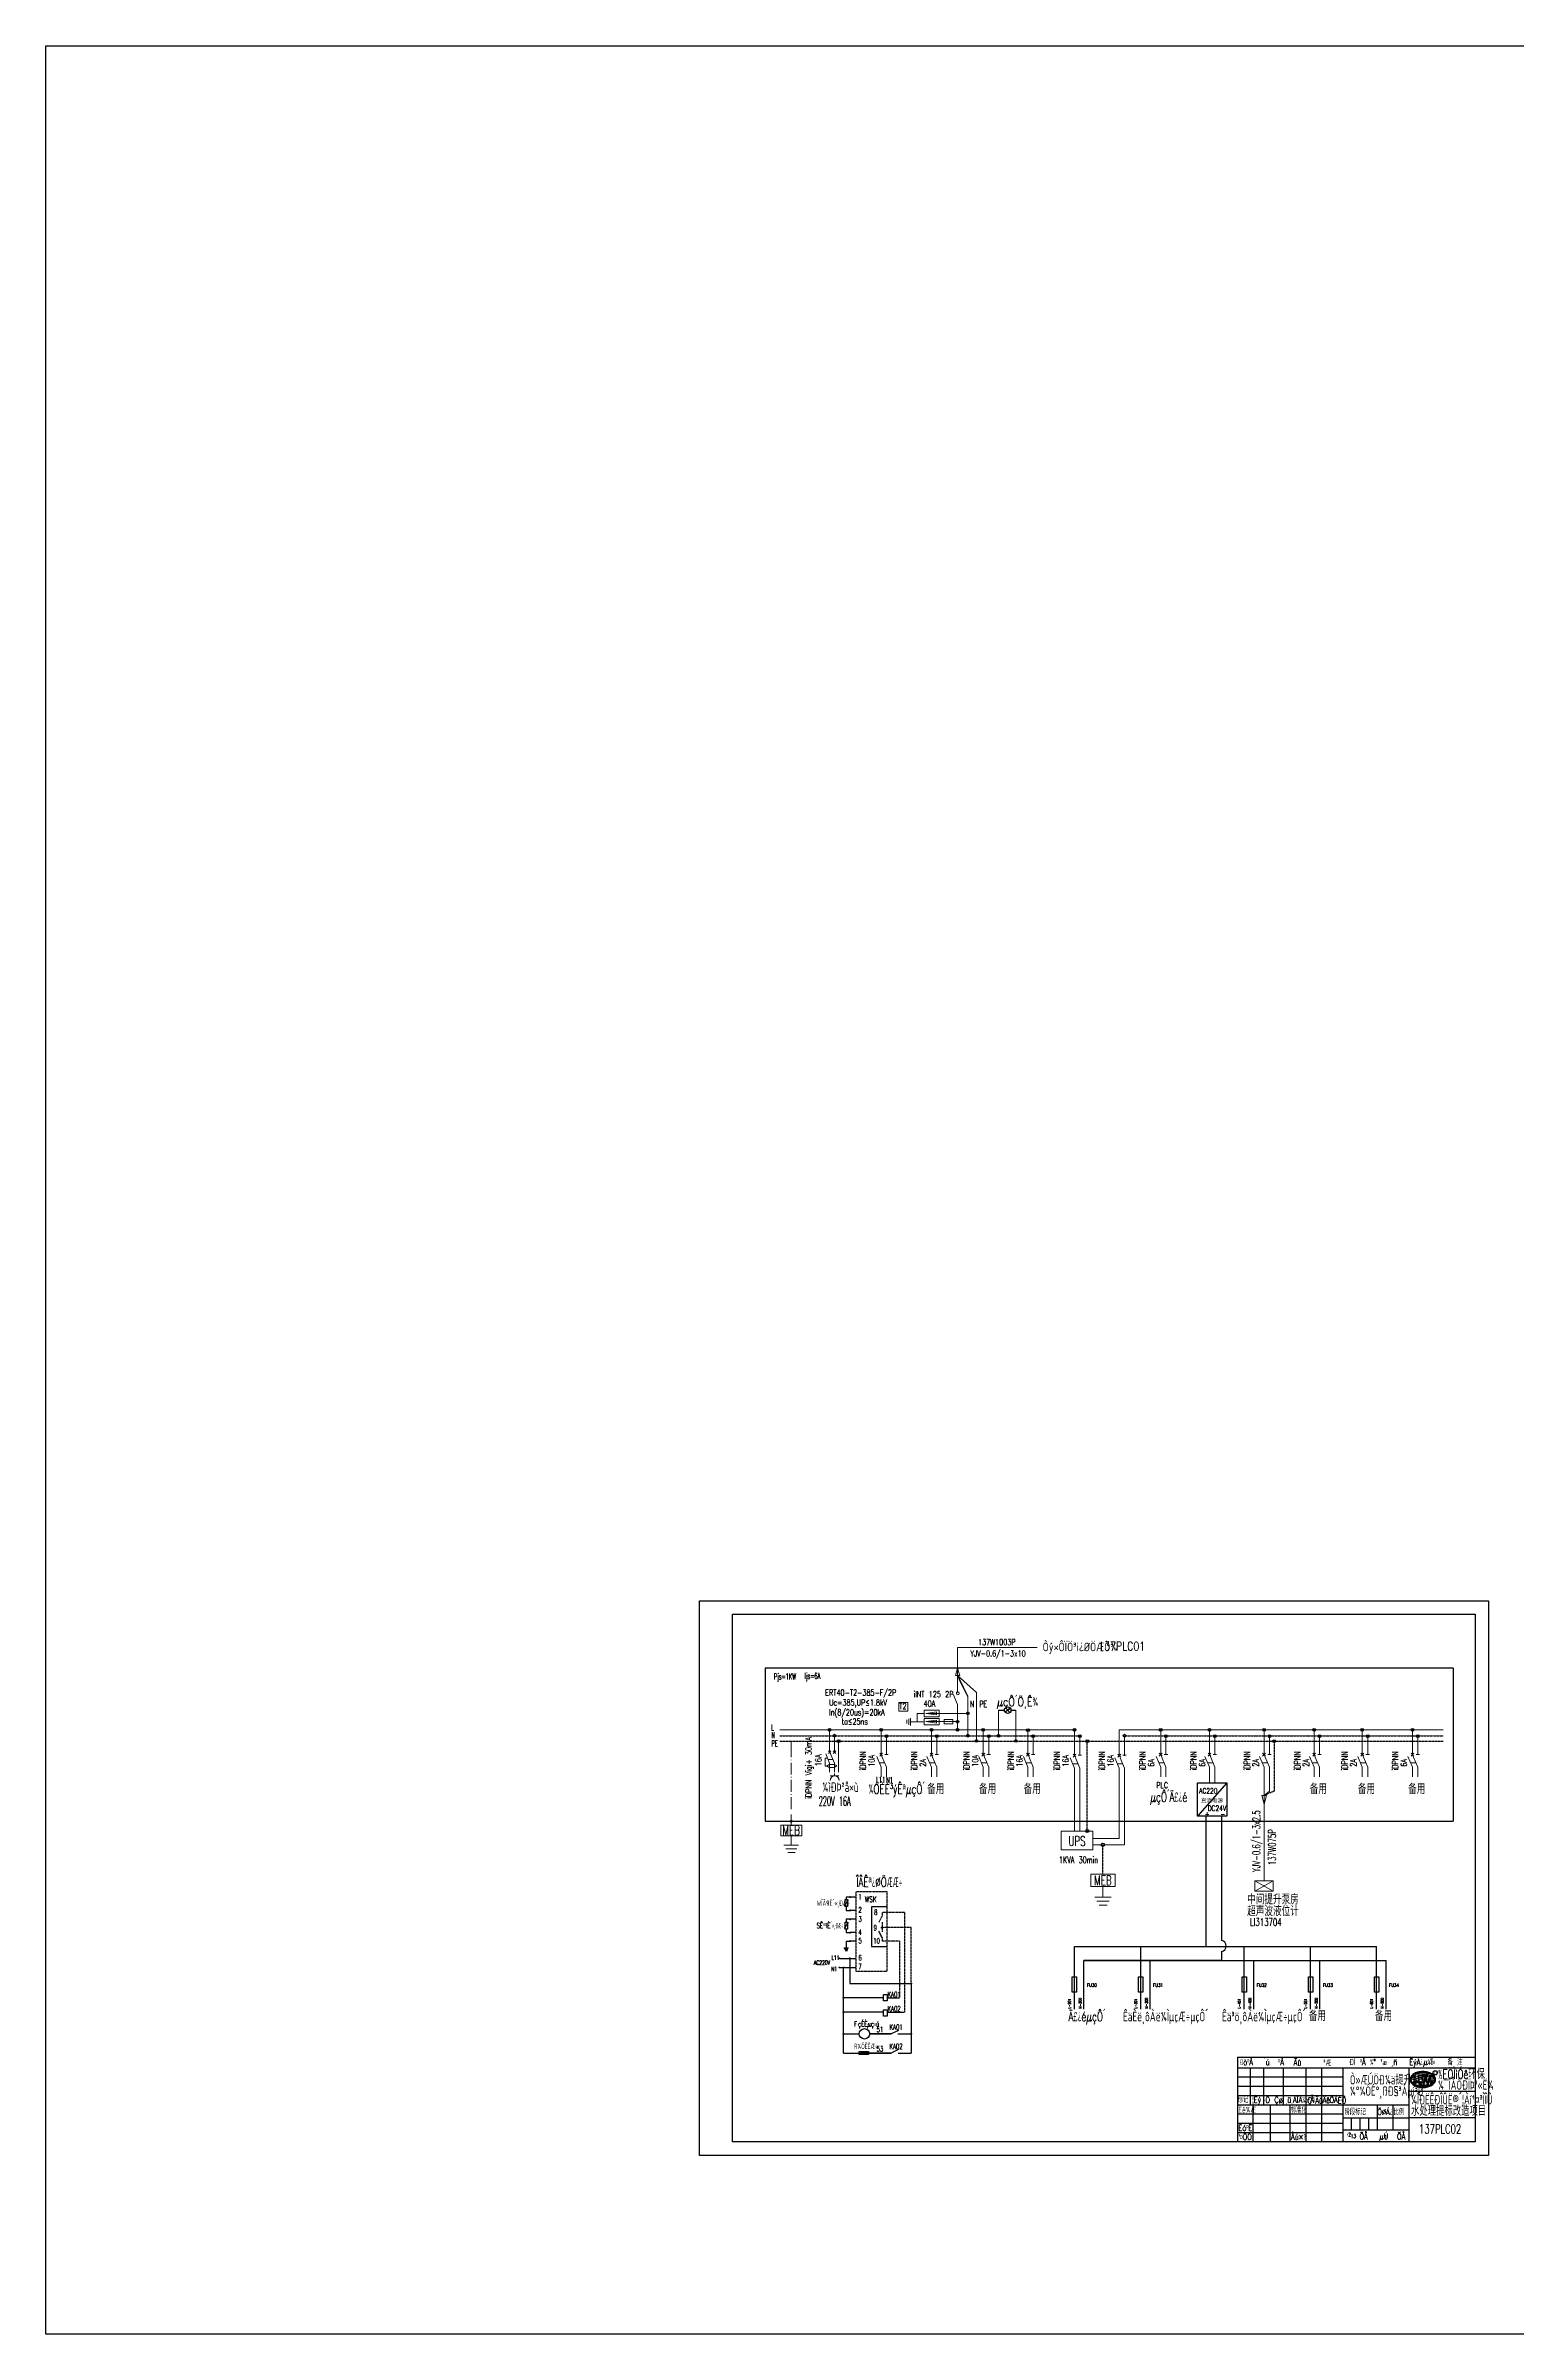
# Model space of a CAD drawing. Header units: millimetres. Extents: x 201 to 11482, y -7821 to 251.
# Drawn here: x 741 to 1854, y -5888 to -4154 of the extents above; entities that cross this region are included whole.
import ezdxf
from ezdxf.enums import TextEntityAlignment as Align

# ---------------------------------------------------------------- set-up
doc = ezdxf.new("R2010")
doc.units = ezdxf.units.MM
for name, pattern in [('ACAD_ISO02W100', [15, 12, -3]), ('CENTER', [2, 1.25, -0.25, 0.25, -0.25]), ('CENTER2', [1.125, 0.75, -0.125, 0.125, -0.125])]:
    doc.linetypes.add(name, pattern=pattern)
for name, color, linetype in [('4', 4, 'Continuous'), ('LINE_SECTION', 3, 'CENTER'), ('LINE_THIN', 2, 'Continuous'), ('LINEHIDE', 1, 'ACAD_ISO02W100'), ('PART', 7, 'Continuous'), ('TEXT', 6, 'Continuous')]:
    doc.layers.add(name, color=color, linetype=linetype)
doc.layers.add('SECTION', color=3, linetype='CENTER2', lineweight=9)
doc.styles.add('FS', font='romans.shx', dxfattribs={"width": 0.67, "height": 4.5, "bigfont": 'xc02.shx'})
doc.styles.add('HZ', font='txt', dxfattribs={"width": 0.67, "bigfont": 'hztxt'})
doc.styles.add('HZTXT', font='tssdeng.shx', dxfattribs={"width": 0.8, "bigfont": 'hztxt.shx'})
doc.styles.add('Z1', font='romans.shx', dxfattribs={"width": 0.75, "height": 2, "bigfont": 'fhztxt.shx'})
doc.styles.add('¡À¨º¡Á¼¡ÁÖ', font='romand.shx', dxfattribs={"width": 0.75, "bigfont": 'hztxt.shx'})

msp = doc.modelspace()

# ---------------------------------------------------------------- hatches: boundary and pattern name
h = msp.add_hatch(color=0)
h.dxf.hatch_style = 2
h.paths.add_polyline_path([(1304.846, -5499.493), (1306.217, -5499.493), (1305.874, -5499.836)])
h = msp.add_hatch(color=0)
h.dxf.hatch_style = 2
h.paths.add_polyline_path([(1305.532, -5498.464), (1305.074, -5498.579), (1305.874, -5498.579)])

# ---------------------------------------------------------------- linework, layer by layer
for p, q in [((1261.145, -5741.939), (1261.145, -5342.395)), ((1261.145, -5342.395), (1823.249, -5342.395)), ((1823.249, -5342.395), (1823.249, -5741.939)), ((1462.537, -5415.031), (1466.888, -5415.031)), ((1471.387, -5413.533), (1467.434, -5416.59)), ((1467.634, -5413.25), (1471.117, -5416.834)), ((1469.387, -5415.031), (1467.642, -5413.243)), ((1469.387, -5415.031), (1471.37, -5413.51)), ((1471.886, -5415.031), (1475.543, -5415.031)), ((1635.2, -5470.033), (1613.2, -5495.359)), ((1619.422, -5495.359), (1619.422, -5594.077)), ((1631.243, -5495.359), (1631.243, -5589.471)), ((1519.97, -5594.077), (1748.692, -5594.077)), ((1519.97, -5621.751), (1519.97, -5594.077)), ((1570.1, -5621.751), (1570.1, -5594.077)), ((1631.243, -5597.998), (1631.243, -5604.821)), ((1648.541, -5621.751), (1648.541, -5594.077)), ((1698.67, -5621.751), (1698.67, -5594.077)), ((1748.692, -5621.751), (1748.692, -5594.077)), ((1631.243, -5604.821), (1527.116, -5604.821)), ((1527.116, -5604.821), (1755.837, -5604.821)), ((1527.116, -5621.74), (1527.116, -5604.821)), ((1577.245, -5621.74), (1577.245, -5604.821)), ((1655.686, -5621.74), (1655.686, -5604.821)), ((1705.816, -5621.74), (1705.816, -5604.821)), ((1755.837, -5621.74), (1755.837, -5604.821)), ((1519.97, -5641.638), (1519.97, -5621.751)), ((1527.116, -5641.638), (1527.116, -5621.74)), ((1570.1, -5641.638), (1570.1, -5621.751)), ((1577.245, -5641.638), (1577.245, -5621.74)), ((1648.541, -5641.638), (1648.541, -5621.751)), ((1655.686, -5641.638), (1655.686, -5621.74)), ((1698.67, -5641.638), (1698.67, -5621.751)), ((1705.816, -5641.638), (1705.816, -5621.74)), ((1748.692, -5641.638), (1748.692, -5621.751)), ((1755.837, -5641.638), (1755.837, -5621.74)), ((1773.249, -5741.939), (1773.249, -5685.939)), ((1774.677, -5694.282), (1778.231, -5694.282)), ((1775.173, -5693.078), (1778.231, -5693.078)), ((1775.72, -5697.401), (1778.366, -5697.401)), ((1776.202, -5691.875), (1778.231, -5691.875)), ((1776.325, -5698.002), (1777.69, -5698.002)), ((1776.855, -5696.349), (1781.472, -5696.349)), ((1777.422, -5695.747), (1780.849, -5695.747)), ((1778.004, -5690.672), (1789.287, -5690.672)), ((1778.231, -5693.078), (1778.231, -5691.875)), ((1778.232, -5699.205), (1789.059, -5699.205)), ((1778.947, -5699.506), (1788.345, -5699.506)), ((1779.938, -5697.401), (1783.044, -5697.401)), ((1780.036, -5693.078), (1780.036, -5691.875)), ((1780.036, -5691.875), (1786.834, -5691.875)), ((1780.036, -5693.078), (1783.044, -5693.078)), ((1780.036, -5694.282), (1783.044, -5694.282)), ((1780.06, -5694.593), (1780.036, -5694.282)), ((1780.658, -5698.002), (1783.044, -5698.002)), ((1780.949, -5700.048), (1786.342, -5700.048)), ((1781.751, -5698.493), (1783.044, -5698.493)), ((1782.317, -5696.688), (1783.044, -5696.688)), ((1783.044, -5694.282), (1783.044, -5693.078)), ((1783.044, -5697.401), (1783.044, -5696.688)), ((1783.044, -5698.493), (1783.044, -5698.002)), ((1783.646, -5695.747), (1783.646, -5692.477)), ((1783.646, -5692.477), (1786.834, -5692.477)), ((1783.646, -5695.747), (1785.029, -5695.747)), ((1783.646, -5696.349), (1785.029, -5696.349)), ((1783.646, -5697.401), (1783.646, -5696.349)), ((1783.646, -5697.401), (1785.029, -5697.401)), ((1783.646, -5698.493), (1783.646, -5698.002)), ((1783.646, -5698.002), (1785.029, -5698.002)), ((1783.646, -5698.493), (1785.029, -5698.493)), ((1785.029, -5695.747), (1785.029, -5693.68)), ((1785.029, -5693.68), (1786.834, -5693.68)), ((1785.029, -5697.401), (1785.029, -5696.349)), ((1785.029, -5698.493), (1785.029, -5698.002)), ((1786.834, -5692.477), (1786.834, -5691.875)), ((1786.834, -5695.747), (1786.834, -5693.68)), ((1786.834, -5695.747), (1788.218, -5695.747)), ((1786.834, -5696.349), (1788.218, -5696.349)), ((1786.834, -5697.401), (1786.834, -5696.349)), ((1786.834, -5697.401), (1788.218, -5697.401)), ((1786.834, -5698.493), (1786.834, -5698.002)), ((1786.834, -5698.002), (1788.218, -5698.002)), ((1786.834, -5698.493), (1788.218, -5698.493)), ((1788.218, -5692.477), (1788.218, -5691.875)), ((1788.218, -5691.875), (1791.09, -5691.875)), ((1788.218, -5692.477), (1791.407, -5692.477)), ((1788.218, -5693.68), (1790.023, -5693.68)), ((1788.218, -5695.747), (1788.218, -5693.68)), ((1788.218, -5697.401), (1788.218, -5696.349)), ((1788.218, -5698.493), (1788.218, -5698.002)), ((1789.272, -5696.688), (1790.023, -5696.688)), ((1789.272, -5696.688), (1789.272, -5697.401)), ((1789.272, -5697.401), (1791.571, -5697.401)), ((1789.272, -5698.002), (1789.272, -5698.493)), ((1789.272, -5698.002), (1790.966, -5698.002)), ((1789.272, -5698.493), (1790.327, -5698.493)), ((1790.023, -5695.747), (1790.023, -5693.68)), ((1790.023, -5695.747), (1791.407, -5695.747)), ((1790.023, -5696.688), (1790.023, -5696.349)), ((1790.023, -5696.349), (1791.407, -5696.349)), ((1791.407, -5695.747), (1791.407, -5692.477)), ((1791.407, -5697.58), (1791.407, -5696.349)), ((1823.249, -5703.939), (1773.249, -5703.939)), ((1823.249, -5703.939), (1773.249, -5703.939)), ((1823.249, -5723.939), (1773.249, -5723.939)), ((1823.249, -5741.939), (1261.145, -5741.939)), ((1823.249, -5741.939), (1643.249, -5741.939))]:
    msp.add_line(p, q)
at = {"linetype": 'CENTER2'}
for p, q in [((1439.263, -5404.712), (1431.547, -5388.825)), ((1296.845, -5434.43), (1525.043, -5434.43)), ((1296.845, -5438.545), (1799.079, -5438.545)), ((1529.674, -5506.668), (1529.674, -5438.545)), ((1556.877, -5434.43), (1799.079, -5434.43)), ((1671.063, -5438.545), (1671.063, -5476.378)), ((1671.063, -5476.378), (1663.462, -5479.807)), ((1541.495, -5539.243), (1541.495, -5517.069)), ((1374.263, -5571.053), (1371.917, -5575.852)), ((1374.263, -5568.262), (1374.263, -5571.053)), ((1391.334, -5568.262), (1374.263, -5568.262)), ((1374.263, -5575.652), (1374.263, -5582.906)), ((1396.252, -5579.799), (1374.263, -5579.799)), ((1391.334, -5568.262), (1391.334, -5643.882)), ((1396.252, -5622.075), (1396.252, -5579.799)), ((1374.263, -5587.17), (1371.917, -5582.371)), ((1374.263, -5587.17), (1374.263, -5590.184)), ((1387.439, -5590.184), (1374.263, -5590.184)), ((1387.439, -5590.184), (1387.439, -5633.013)), ((1386.615, -5672.069), (1381.053, -5674.893))]:
    msp.add_line(p, q, dxfattribs=at)
at = {"color": 0}
for p, q in [((1643.249, -5677.939), (1823.249, -5677.939)), ((1643.249, -5685.939), (1823.249, -5685.939)), ((1643.249, -5713.939), (1773.249, -5713.939)), ((1723.249, -5723.939), (1773.249, -5723.939)), ((1723.249, -5732.939), (1773.249, -5732.939))]:
    msp.add_line(p, q, dxfattribs=at)
at = {"linetype": 'Continuous'}
msp.add_line((1823.249, -5703.939), (1773.249, -5703.939), dxfattribs=at)
for points in [[(741.178, -4154.422), (11482.36, -4154.422), (11482.36, -5887.788), (741.178, -5887.788)], [(1613.2, -5470.033), (1635.2, -5470.033), (1635.2, -5495.359), (1613.2, -5495.359)]]:
    msp.add_lwpolyline(points, close=True)
at = {"color": 0, "lineweight": 18}
for points in [[(1431.49, -5401.398), (1431.49, -5367.565), (1491.726, -5367.565)], [(1433.09, -5388.825), (1430.004, -5388.825), (1431.49, -5383.338), (1433.09, -5388.825)], [(1431.49, -5388.825), (1445.663, -5401.626), (1445.663, -5438.431)], [(1431.49, -5430.43), (1431.49, -5410.77), (1428.061, -5402.883)], [(1430.347, -5401.398), (1432.747, -5401.398)], [(1430.347, -5401.398), (1432.747, -5401.398)], [(1431.49, -5398.426), (1431.49, -5401.398)], [(1439.263, -5404.712), (1439.263, -5434.545)], [(1386.913, -5409.17), (1393.885, -5409.17), (1393.885, -5415.914), (1386.913, -5415.914), (1386.913, -5409.17)], [(1393.085, -5422.429), (1393.085, -5425.172)], [(1394.457, -5421.743), (1394.457, -5426.086)], [(1395.829, -5421.057), (1395.829, -5426.772)], [(1395.829, -5423.915), (1406.116, -5423.915)], [(1406.116, -5417.514), (1400.858, -5417.514), (1400.858, -5423.915)], [(1417.431, -5415.114), (1406.116, -5415.114), (1406.116, -5420.028), (1417.431, -5420.028), (1417.431, -5415.114)], [(1417.431, -5421.286), (1406.116, -5421.286), (1406.116, -5426.315), (1417.431, -5426.315), (1417.431, -5421.286)], [(1409.659, -5417.514), (1439.263, -5417.514)], [(1409.659, -5423.8), (1431.49, -5423.8)], [(1421.203, -5425.401), (1421.203, -5422.2), (1427.947, -5422.2), (1427.947, -5425.401)], [(1421.203, -5425.401), (1427.947, -5425.401)], [(1431.49, -5417.171), (1431.49, -5428.83)], [(1462.537, -5415.031), (1462.537, -5434.545)], [(1475.543, -5415.031), (1475.543, -5438.431)], [(1296.845, -5429.973), (1520.945, -5429.973)], [(1305.532, -5438.431), (1305.532, -5446.317), (1305.532, -5450.775)], [(1334.564, -5429.973), (1334.564, -5446.889)], [(1338.221, -5446.889), (1338.221, -5434.316)], [(1341.422, -5461.977), (1341.422, -5438.431)], [(1373.54, -5429.973), (1373.54, -5448.718)], [(1377.655, -5448.718), (1377.655, -5434.773)], [(1411.716, -5429.973), (1411.716, -5448.718)], [(1415.717, -5448.718), (1415.717, -5434.773)], [(1450.921, -5429.973), (1450.921, -5448.718)], [(1455.036, -5448.718), (1455.036, -5434.773)], [(1484.754, -5430.234), (1484.754, -5448.718)], [(1488.754, -5448.718), (1488.754, -5434.773)], [(1520.073, -5430.315), (1520.073, -5449.632)], [(1524.073, -5449.175), (1524.073, -5434.773)], [(1553.905, -5429.973), (1799.079, -5429.973)], [(1553.905, -5449.632), (1553.905, -5429.973)], [(1557.906, -5449.632), (1557.906, -5434.43)], [(1585.224, -5429.973), (1585.224, -5448.718)], [(1589.224, -5448.718), (1589.224, -5434.773)], [(1622.143, -5429.973), (1622.143, -5448.718)], [(1626.257, -5448.718), (1626.257, -5434.773)], [(1663.519, -5429.973), (1663.519, -5448.718)], [(1663.519, -5429.973), (1663.519, -5448.718)], [(1667.52, -5448.718), (1667.52, -5434.773)], [(1701.352, -5429.973), (1701.352, -5448.718)], [(1705.353, -5448.718), (1705.353, -5434.773)], [(1737.814, -5429.973), (1737.814, -5448.718)], [(1741.929, -5448.718), (1741.929, -5434.773)], [(1775.876, -5429.973), (1775.876, -5448.718)], [(1779.877, -5448.718), (1779.877, -5434.773)], [(1305.532, -5452.604), (1305.532, -5453.061)], [(1305.532, -5454.89), (1305.532, -5459.348), (1305.532, -5463.805)], [(1332.735, -5457.405), (1332.849, -5457.633), (1333.078, -5457.862), (1333.421, -5457.976), (1333.764, -5458.205), (1334.221, -5458.319), (1334.792, -5458.433), (1335.478, -5458.548), (1336.164, -5458.548), (1336.735, -5458.548), (1337.421, -5458.548), (1337.993, -5458.319), (1338.564, -5458.319), (1339.021, -5458.09), (1339.364, -5457.862), (1339.593, -5457.633), (1339.707, -5457.519), (1339.707, -5457.29), (1339.593, -5457.062), (1339.364, -5456.833), (1339.021, -5456.719), (1338.564, -5456.49), (1337.993, -5456.376), (1337.421, -5456.262), (1336.735, -5456.262), (1336.164, -5456.262), (1335.478, -5456.262), (1334.792, -5456.262), (1334.221, -5456.49), (1333.764, -5456.49), (1333.421, -5456.719), (1333.078, -5456.947), (1332.849, -5457.176), (1332.735, -5457.405), (1331.249, -5457.405), (1331.249, -5451.347), (1332.849, -5451.347)], [(1334.564, -5458.09), (1334.564, -5455.347), (1331.592, -5448.261)], [(1333.306, -5452.375), (1336.964, -5452.375)], [(1335.592, -5447.803), (1333.649, -5445.975)], [(1333.649, -5447.803), (1335.592, -5445.975)], [(1334.564, -5458.09), (1334.564, -5461.977)], [(1338.221, -5455.347), (1335.25, -5448.261)], [(1339.25, -5447.803), (1337.307, -5445.975)], [(1337.307, -5447.803), (1339.25, -5445.975)], [(1338.221, -5461.977), (1338.221, -5455.347)], [(1373.54, -5461.176), (1373.54, -5458.205), (1370.225, -5450.318)], [(1372.168, -5454.89), (1376.169, -5454.89)], [(1372.511, -5449.861), (1374.683, -5447.689)], [(1374.683, -5449.861), (1372.511, -5447.689)], [(1377.655, -5458.205), (1374.226, -5450.318)], [(1376.283, -5448.718), (1378.912, -5448.718)], [(1377.655, -5465.52), (1377.655, -5458.205)], [(1411.716, -5465.52), (1411.716, -5458.205), (1408.287, -5450.318)], [(1410.23, -5454.89), (1414.345, -5454.89)], [(1410.688, -5449.861), (1412.745, -5447.689)], [(1412.745, -5449.861), (1410.688, -5447.689)], [(1415.717, -5458.205), (1412.288, -5450.318)], [(1414.459, -5448.718), (1417.088, -5448.718)], [(1415.717, -5465.52), (1415.717, -5458.205)], [(1450.921, -5465.52), (1450.921, -5458.205), (1447.492, -5450.318)], [(1449.55, -5454.89), (1453.55, -5454.89)], [(1449.892, -5449.861), (1452.064, -5447.689)], [(1452.064, -5449.861), (1449.892, -5447.689)], [(1455.036, -5458.205), (1451.607, -5450.318)], [(1453.664, -5448.718), (1456.408, -5448.718)], [(1455.036, -5465.52), (1455.036, -5458.205)], [(1484.754, -5461.176), (1484.754, -5458.205), (1481.325, -5450.318)], [(1483.268, -5454.89), (1487.269, -5454.89)], [(1483.611, -5449.861), (1485.783, -5447.689)], [(1485.783, -5449.861), (1483.611, -5447.689)], [(1488.754, -5458.205), (1485.325, -5450.318)], [(1487.497, -5448.718), (1490.012, -5448.718)], [(1488.754, -5465.52), (1488.754, -5458.205)], [(1520.073, -5461.977), (1520.073, -5459.005), (1516.644, -5451.232)], [(1518.587, -5455.69), (1522.702, -5455.69)], [(1518.93, -5450.661), (1521.101, -5448.489)], [(1521.101, -5450.661), (1518.93, -5448.489)], [(1524.073, -5459.005), (1520.644, -5451.232)], [(1522.702, -5449.175), (1525.33, -5449.175)], [(1524.073, -5506.668), (1524.073, -5459.005)], [(1553.905, -5461.977), (1553.905, -5459.005), (1550.476, -5451.232)], [(1552.42, -5455.69), (1556.534, -5455.69)], [(1552.877, -5450.661), (1554.934, -5448.489)], [(1554.934, -5450.661), (1552.877, -5448.489)], [(1553.905, -5512.269), (1553.905, -5459.005)], [(1557.906, -5459.005), (1554.477, -5451.232)], [(1556.534, -5449.175), (1559.163, -5449.175)], [(1557.906, -5517.069), (1557.906, -5459.005)], [(1585.224, -5461.176), (1585.224, -5458.205), (1581.795, -5450.318)], [(1583.738, -5454.89), (1587.853, -5454.89)], [(1584.195, -5449.861), (1586.252, -5447.689)], [(1586.252, -5449.861), (1584.195, -5447.689)], [(1589.224, -5458.205), (1585.795, -5450.318)], [(1587.967, -5448.718), (1590.596, -5448.718)], [(1589.224, -5465.52), (1589.224, -5458.205)], [(1622.143, -5461.176), (1622.143, -5458.205), (1618.714, -5450.318)], [(1620.771, -5454.89), (1624.771, -5454.89)], [(1621.114, -5449.861), (1623.286, -5447.689)], [(1623.286, -5449.861), (1621.114, -5447.689)], [(1626.257, -5458.205), (1622.828, -5450.318)], [(1624.886, -5448.718), (1627.515, -5448.718)], [(1626.257, -5470.033), (1626.257, -5458.205)], [(1660.09, -5450.318), (1663.519, -5458.205), (1663.519, -5464.491)], [(1662.033, -5454.89), (1666.034, -5454.89)], [(1664.548, -5449.861), (1662.376, -5447.689)], [(1662.376, -5449.861), (1664.548, -5447.689)], [(1667.52, -5458.205), (1664.091, -5450.318)], [(1666.262, -5448.718), (1668.777, -5448.718)], [(1667.52, -5476.378), (1667.52, -5458.205)], [(1701.352, -5461.176), (1701.352, -5458.205), (1697.923, -5450.318)], [(1699.867, -5454.89), (1703.981, -5454.89)], [(1700.324, -5449.861), (1702.381, -5447.689)], [(1702.381, -5449.861), (1700.324, -5447.689)], [(1705.353, -5458.205), (1701.924, -5450.318)], [(1704.096, -5448.718), (1706.725, -5448.718)], [(1705.353, -5465.52), (1705.353, -5458.205)], [(1737.814, -5461.176), (1737.814, -5458.205), (1734.385, -5450.318)], [(1736.443, -5454.89), (1740.443, -5454.89)], [(1736.785, -5449.861), (1738.957, -5447.689)], [(1738.957, -5449.861), (1736.785, -5447.689)], [(1741.929, -5458.205), (1738.5, -5450.318)], [(1740.557, -5448.718), (1743.186, -5448.718)], [(1741.929, -5465.52), (1741.929, -5458.205)], [(1775.876, -5461.176), (1775.876, -5458.205), (1772.447, -5450.318)], [(1774.39, -5454.89), (1778.505, -5454.89)], [(1774.847, -5449.861), (1776.905, -5447.689)], [(1776.905, -5449.861), (1774.847, -5447.689)], [(1779.877, -5458.205), (1776.448, -5450.318)], [(1778.619, -5448.718), (1781.248, -5448.718)], [(1779.877, -5465.52), (1779.877, -5458.205)], [(1305.532, -5465.634), (1305.532, -5466.206)], [(1305.532, -5467.92), (1305.532, -5472.492), (1305.532, -5476.95)], [(1335.021, -5464.948), (1341.65, -5464.948)], [(1338.336, -5464.948), (1338.336, -5463.12)], [(1373.54, -5461.176), (1373.54, -5465.52)], [(1484.754, -5461.176), (1484.754, -5465.52)], [(1520.073, -5461.977), (1520.073, -5506.668)], [(1582.595, -5474.207), (1582.595, -5469.749), (1583.852, -5469.749), (1584.309, -5469.978), (1584.424, -5470.206), (1584.652, -5470.663), (1584.652, -5471.235), (1584.424, -5471.692), (1584.309, -5471.806), (1583.852, -5472.035), (1582.595, -5472.035)], [(1585.224, -5461.176), (1585.224, -5465.52)], [(1585.681, -5469.749), (1585.681, -5474.207), (1587.395, -5474.207)], [(1590.367, -5470.892), (1590.139, -5470.435), (1589.91, -5469.978), (1589.567, -5469.749), (1588.996, -5469.749), (1588.767, -5469.978), (1588.424, -5470.435), (1588.31, -5470.892), (1588.081, -5471.463), (1588.081, -5472.492), (1588.31, -5473.178), (1588.424, -5473.521), (1588.767, -5473.978), (1588.996, -5474.207), (1589.567, -5474.207), (1589.91, -5473.978), (1590.139, -5473.521), (1590.367, -5473.178)], [(1622.143, -5461.176), (1622.143, -5470.033)], [(1663.519, -5464.491), (1663.519, -5495.809)], [(1663.519, -5479.807), (1667.52, -5476.378)], [(1701.352, -5461.176), (1701.352, -5465.52)], [(1737.814, -5461.176), (1737.814, -5465.52)], [(1775.876, -5461.176), (1775.876, -5465.52)], [(1305.532, -5478.664), (1305.532, -5479.35)], [(1305.532, -5481.065), (1305.532, -5485.522), (1305.532, -5490.094)], [(1305.532, -5494.209), (1305.532, -5502.096)], [(1665.234, -5479.807), (1663.519, -5486.322), (1661.69, -5479.807), (1665.234, -5479.807)], [(1663.519, -5486.322), (1663.519, -5544.246)], [(1297.531, -5510.325), (1297.531, -5502.096)], [(1297.531, -5502.096), (1313.533, -5502.096), (1313.533, -5510.325), (1297.531, -5510.325)], [(1306.217, -5499.15), (1306.217, -5498.807), (1305.874, -5498.579), (1305.532, -5498.464), (1305.074, -5498.579), (1304.846, -5498.807), (1304.846, -5499.15), (1304.846, -5499.493), (1305.074, -5499.836), (1305.532, -5499.95), (1305.874, -5499.836), (1306.217, -5499.493), (1306.217, -5499.15)], [(1305.532, -5517.298), (1305.532, -5510.325)], [(1533.789, -5520.955), (1509.9, -5520.955), (1509.9, -5506.668), (1533.789, -5506.668), (1533.789, -5520.955)], [(1310.904, -5517.298), (1300.045, -5517.298)], [(1309.646, -5520.041), (1301.417, -5520.041)], [(1308.389, -5522.784), (1303.017, -5522.784)], [(1533.789, -5512.269), (1553.905, -5512.269)], [(1533.789, -5517.069), (1557.906, -5517.069)], [(1532.351, -5548.73), (1532.351, -5539.243)], [(1532.351, -5539.243), (1550.639, -5539.243), (1550.639, -5548.73), (1532.351, -5548.73)], [(1656.604, -5544.246), (1670.434, -5544.246), (1670.434, -5552.133), (1656.604, -5552.133), (1656.604, -5544.246)], [(1656.604, -5552.133), (1670.434, -5544.246)], [(1670.434, -5552.133), (1656.604, -5544.246)], [(1547.667, -5556.731), (1535.322, -5556.731)], [(1546.181, -5559.817), (1536.808, -5559.817)], [(1544.809, -5562.903), (1538.637, -5562.903)], [(1541.495, -5548.845), (1541.495, -5550.559), (1541.495, -5556.731)]]:
    msp.add_lwpolyline(points, dxfattribs=at)
at = {"color": 0, "lineweight": 30}
for points in [[(1806.737, -5383.338), (1285.872, -5383.338)], [(1285.872, -5383.338), (1285.872, -5499.15)], [(1806.737, -5383.338), (1806.737, -5499.15)], [(1285.872, -5499.15), (1806.737, -5499.15)]]:
    msp.add_lwpolyline(points, dxfattribs=at)
at = {"color": 0, "lineweight": 5}
for points in [[(1304.846, -5499.493), (1306.217, -5499.493), (1305.874, -5499.836), (1304.846, -5499.493)], [(1305.532, -5498.464), (1305.074, -5498.579), (1305.874, -5498.579), (1305.532, -5498.464)]]:
    msp.add_lwpolyline(points, dxfattribs=at)
at = {"linetype": 'CENTER2'}
msp.add_lwpolyline([(1354.494, -5612.893), (1378.167, -5612.893), (1378.167, -5552.814), (1354.494, -5552.814)], close=True, dxfattribs=at)
at = {"color": 1, "elevation": 295.704}
for points in [[(1518.332, -5617.049), (1521.601, -5617.049), (1521.601, -5628.785), (1518.332, -5628.785)], [(1568.462, -5617.049), (1571.731, -5617.049), (1571.731, -5628.785), (1568.462, -5628.785)], [(1646.902, -5617.049), (1650.172, -5617.049), (1650.172, -5628.785), (1646.902, -5628.785)], [(1697.032, -5617.049), (1700.301, -5617.049), (1700.301, -5628.785), (1697.032, -5628.785)], [(1747.054, -5617.049), (1750.323, -5617.049), (1750.323, -5628.785), (1747.054, -5628.785)]]:
    msp.add_lwpolyline(points, close=True, dxfattribs=at)
for points in [[(1793.307, -5694.883, 0.14526213), (1792.682, -5692.778, 0.10717114), (1790.523, -5690.641, 0.07740429), (1787.54, -5689.337, 0.06452136), (1783.646, -5688.832, 0.06452136), (1779.751, -5689.337, 0.07740429), (1776.769, -5690.641, 0.10717114), (1774.609, -5692.778, 0.14526213), (1773.984, -5694.883, 0.14526213), (1774.609, -5696.989, 0.10717114), (1776.769, -5699.126, 0.07740429), (1779.751, -5700.43, 0.06452136), (1783.646, -5700.935, 0.06452136), (1787.54, -5700.43, 0.07740429), (1790.523, -5699.126, 0.10717114), (1792.682, -5696.989, 0.14526213)], [(1792.67, -5694.883, 0.14526213), (1792.149, -5693.126, 0.10717114), (1790.181, -5691.178, 0.07740429), (1787.378, -5689.952, 0.06452136), (1783.646, -5689.469, 0.06452136), (1779.913, -5689.952, 0.07740429), (1777.11, -5691.178, 0.10717114), (1775.142, -5693.126, 0.14526213), (1774.621, -5694.883, 0.14526213), (1775.142, -5696.641, 0.10717114), (1777.11, -5698.589, 0.07740429), (1779.913, -5699.815, 0.06452136), (1783.646, -5700.298, 0.06452136), (1787.378, -5699.815, 0.07740429), (1790.181, -5698.589, 0.10717114), (1792.149, -5696.641, 0.14526213)]]:
    msp.add_lwpolyline(points, format="xyb", close=True)
for centre, radius in [((1431.49, -5423.8), 1.029), ((1439.263, -5417.514), 1.029), ((1469.387, -5415.031), 2.499), ((1334.564, -5429.973), 1.029), ((1338.221, -5434.43), 1.029), ((1341.422, -5438.545), 1.029), ((1373.54, -5429.973), 1.029), ((1377.655, -5434.773), 1.029), ((1411.716, -5429.973), 1.029), ((1415.717, -5434.773), 1.029), ((1431.49, -5429.973), 1.029), ((1439.263, -5434.43), 1.029), ((1445.663, -5438.431), 1.029), ((1450.921, -5429.973), 1.029), ((1455.036, -5434.773), 1.029), ((1462.537, -5434.545), 1.029), ((1475.543, -5438.431), 1.029), ((1484.754, -5430.234), 1.029), ((1488.754, -5434.773), 1.029), ((1519.916, -5429.973), 1.029), ((1524.073, -5434.773), 1.029), ((1529.674, -5438.545), 1.029), ((1557.906, -5434.43), 1.029), ((1585.224, -5429.973), 1.029), ((1589.224, -5434.773), 1.029), ((1622.143, -5429.973), 1.029), ((1626.257, -5434.773), 1.029), ((1663.519, -5429.973), 1.029), ((1667.52, -5434.773), 1.029), ((1671.063, -5438.545), 1.029), ((1701.352, -5429.973), 1.029), ((1705.353, -5434.773), 1.029), ((1737.814, -5429.973), 1.029), ((1741.929, -5434.773), 1.029), ((1775.876, -5429.973), 1.029), ((1779.877, -5434.773), 1.029), ((1529.674, -5506.668), 1.212), ((1541.495, -5517.069), 1.212), ((1785.815, -5694.697), 0.1), ((1785.815, -5696.099), 0.1), ((1789.022, -5694.697), 0.1), ((1789.022, -5696.099), 0.1), ((1793.084, -5689.716), 1.666)]:
    msp.add_circle(centre, radius)
for centre, radius, start, end in [((1630.505, -5593.735), 4.327, 279.829785, 80.170215), ((1773.548, -5692.666), 4.95, 293.805664, 311.924678), ((1773.548, -5692.666), 6.755, 300.38393, 307.819429), ((1773.548, -5692.666), 4.95, 321.502997, 340.951261), ((1773.548, -5692.666), 6.755, 315.502624, 325.594686), ((1785.016, -5692.056), 7.372, 216.907792, 226.468118), ((1785.016, -5692.056), 5.567, 207.109979, 221.536588), ((1785.016, -5692.056), 7.372, 233.765595, 238.048673), ((1781.751, -5697.29), 1.203, 238.048673, 270), ((1785.016, -5692.056), 5.567, 230.459438, 231.797628), ((1782.317, -5695.485), 1.203, 231.797628, 270)]:
    msp.add_arc(centre, radius, start, end)
at = {"color": 0, "lineweight": 18}
for points, knots in [([(1431.604, -5401.398), (1431.033, -5401.398), (1430.576, -5401.855), (1430.576, -5402.426), (1430.576, -5402.998), (1431.033, -5403.455), (1431.604, -5403.455), (1432.176, -5403.455), (1432.633, -5402.998), (1432.633, -5402.426), (1432.633, -5401.855), (1432.176, -5401.398), (1431.604, -5401.398)], [0, 0, 0, 0, 1, 1, 1, 2, 2, 2, 3, 3, 3, 4, 4, 4, 4]), ([(1341.879, -5468.377), (1341.879, -5466.434), (1340.393, -5464.948), (1338.45, -5464.948), (1336.507, -5464.948), (1335.021, -5466.434), (1335.021, -5468.377)], [0, 0, 0, 0, 1, 1, 1, 2, 2, 2, 2])]:
    msp.add_open_spline(points, degree=3, knots=knots, dxfattribs=at)
at = {"color": 0, "lineweight": 5}
for points in [[(1415.488, -5416.371), (1415.488, -5416.371), (1407.487, -5417.514), (1407.487, -5417.514), (1407.487, -5417.514), (1415.488, -5417.514), (1415.488, -5417.514), (1415.488, -5417.514), (1415.488, -5416.371), (1415.488, -5416.371)], [(1407.487, -5417.514), (1407.487, -5417.514), (1415.488, -5417.514), (1415.488, -5417.514), (1415.488, -5417.514), (1415.488, -5418.657), (1415.488, -5418.657), (1415.488, -5418.657), (1407.487, -5417.514), (1407.487, -5417.514)], [(1415.488, -5422.657), (1415.488, -5422.657), (1407.487, -5423.8), (1407.487, -5423.8), (1407.487, -5423.8), (1415.488, -5423.8), (1415.488, -5423.8), (1415.488, -5423.8), (1415.488, -5422.657), (1415.488, -5422.657)], [(1407.487, -5423.8), (1407.487, -5423.8), (1415.488, -5423.8), (1415.488, -5423.8), (1415.488, -5423.8), (1415.488, -5424.943), (1415.488, -5424.943), (1415.488, -5424.943), (1407.487, -5423.8), (1407.487, -5423.8)], [(1304.846, -5498.807), (1304.846, -5498.807), (1306.217, -5498.807), (1306.217, -5498.807), (1306.217, -5498.807), (1305.074, -5498.579), (1305.074, -5498.579), (1305.074, -5498.579), (1304.846, -5498.807), (1304.846, -5498.807)], [(1304.846, -5499.15), (1304.846, -5499.15), (1306.217, -5499.15), (1306.217, -5499.15), (1306.217, -5499.15), (1304.846, -5498.807), (1304.846, -5498.807), (1304.846, -5498.807), (1304.846, -5499.15), (1304.846, -5499.15)], [(1306.217, -5499.15), (1306.217, -5499.15), (1304.846, -5498.807), (1304.846, -5498.807), (1304.846, -5498.807), (1306.217, -5498.807), (1306.217, -5498.807), (1306.217, -5498.807), (1306.217, -5499.15), (1306.217, -5499.15)], [(1304.846, -5499.493), (1304.846, -5499.493), (1306.217, -5499.493), (1306.217, -5499.493), (1306.217, -5499.493), (1304.846, -5499.15), (1304.846, -5499.15), (1304.846, -5499.15), (1304.846, -5499.493), (1304.846, -5499.493)], [(1306.217, -5499.493), (1306.217, -5499.493), (1304.846, -5499.15), (1304.846, -5499.15), (1304.846, -5499.15), (1306.217, -5499.15), (1306.217, -5499.15), (1306.217, -5499.15), (1306.217, -5499.493), (1306.217, -5499.493)], [(1304.846, -5499.493), (1304.846, -5499.493), (1305.074, -5499.836), (1305.074, -5499.836), (1305.074, -5499.836), (1305.874, -5499.836), (1305.874, -5499.836), (1305.874, -5499.836), (1304.846, -5499.493), (1304.846, -5499.493)], [(1306.217, -5498.807), (1306.217, -5498.807), (1305.074, -5498.579), (1305.074, -5498.579), (1305.074, -5498.579), (1305.874, -5498.579), (1305.874, -5498.579), (1305.874, -5498.579), (1306.217, -5498.807), (1306.217, -5498.807)], [(1305.074, -5499.836), (1305.074, -5499.836), (1305.874, -5499.836), (1305.874, -5499.836), (1305.874, -5499.836), (1305.532, -5499.95), (1305.532, -5499.95), (1305.532, -5499.95), (1305.074, -5499.836), (1305.074, -5499.836)]]:
    msp.add_open_spline(points, degree=3, knots=[0, 0, 0, 0, 1, 1, 1, 2, 2, 2, 3, 3, 3, 3], dxfattribs=at)
for p in [(1785.815, -5694.697), (1785.815, -5696.099), (1789.022, -5694.697), (1789.022, -5696.099)]:
    msp.add_point(p)
at = {"layer": 'LINE_SECTION', "linetype": 'Continuous'}
for p, q in [((1347.169, -5556.626), (1347.169, -5558.617)), ((1349.872, -5556.626), (1347.169, -5556.626)), ((1347.169, -5563.93), (1347.169, -5566.731)), ((1354.494, -5556.626), (1350.59, -5556.626)), ((1347.169, -5566.731), (1349.872, -5566.731)), ((1347.169, -5573.455), (1347.169, -5575.609)), ((1349.872, -5573.455), (1347.169, -5573.455)), ((1347.169, -5580.921), (1347.169, -5583.56)), ((1354.494, -5566.731), (1350.59, -5566.731)), ((1354.494, -5573.455), (1350.59, -5573.455)), ((1345.361, -5595.141), (1348.977, -5595.141)), ((1345.904, -5596.2), (1348.435, -5596.2)), ((1346.265, -5597.113), (1348.073, -5597.113)), ((1347.169, -5583.56), (1349.872, -5583.56)), ((1347.169, -5590.034), (1347.169, -5595.141)), ((1347.169, -5590.034), (1349.872, -5590.034)), ((1354.494, -5583.56), (1350.59, -5583.56)), ((1354.494, -5590.034), (1350.59, -5590.034)), ((1342.238, -5603.073), (1354.494, -5603.073)), ((1342.238, -5610.068), (1354.494, -5610.068)), ((1345.209, -5674.893), (1345.209, -5610.068)), ((1349.945, -5603.073), (1349.945, -5622.075)), ((1375.338, -5633.013), (1345.209, -5633.013)), ((1349.945, -5622.075), (1396.252, -5622.075)), ((1378.19, -5633.013), (1387.439, -5633.013)), ((1396.252, -5622.075), (1396.252, -5674.893)), ((1375.338, -5643.882), (1345.209, -5643.882)), ((1378.19, -5643.882), (1390.961, -5643.882)), ((1345.209, -5660.259), (1356.992, -5660.259)), ((1364.922, -5660.259), (1381.053, -5660.259)), ((1364.922, -5660.259), (1381.053, -5660.259)), ((1381.053, -5660.259), (1364.922, -5660.259)), ((1386.615, -5657.645), (1381.053, -5660.259)), ((1386.282, -5660.259), (1396.252, -5660.259)), ((1345.209, -5674.893), (1381.053, -5674.893)), ((1381.053, -5674.893), (1358.115, -5674.893)), ((1363.428, -5674.893), (1381.053, -5674.893)), ((1386.452, -5674.893), (1396.252, -5674.893))]:
    msp.add_line(p, q, dxfattribs=at)
at = {"layer": 'LINE_THIN'}
for p, q in [((1236.145, -5752.395), (1236.145, -5332.395)), ((1236.145, -5332.395), (1833.453, -5332.395)), ((1833.453, -5332.395), (1833.453, -5752.395)), ((1833.453, -5752.395), (1236.145, -5752.395))]:
    msp.add_line(p, q, dxfattribs=at)
for centre in [(1785.815, -5694.697), (1785.815, -5696.099), (1789.022, -5694.697), (1789.022, -5696.099)]:
    msp.add_circle(centre, 0.401, dxfattribs=at)
at = {"layer": 'LINEHIDE', "color": 0, "linetype": 'Continuous'}
for p, q in [((1366.331, -5564.026), (1366.331, -5594.012)), ((1378.167, -5564.026), (1366.331, -5564.026)), ((1366.331, -5594.012), (1378.167, -5594.012))]:
    msp.add_line(p, q, dxfattribs=at)
for centre in [(1374.263, -5579.799), (1345.209, -5610.068), (1349.945, -5603.073), (1396.252, -5622.075), (1396.252, -5660.259)]:
    msp.add_circle(centre, 0.418, dxfattribs=at)
at = {"layer": 'PART'}
for p, q in [((1345.976, -5563.341), (1345.474, -5563.341)), ((1345.976, -5563.341), (1348.363, -5559.206)), ((1348.864, -5559.206), (1348.363, -5559.206)), ((1345.976, -5580.333), (1345.474, -5580.333)), ((1345.976, -5580.333), (1348.363, -5576.198)), ((1348.864, -5576.198), (1348.363, -5576.198))]:
    msp.add_line(p, q, dxfattribs=at)
for points in [[(1346.294, -5558.617), (1348.045, -5558.617), (1348.045, -5563.93), (1346.294, -5563.93)], [(1346.294, -5575.609), (1348.045, -5575.609), (1348.045, -5580.921), (1346.294, -5580.921)], [(1375.338, -5630.425), (1378.19, -5630.425), (1378.19, -5635.229), (1375.338, -5635.229)], [(1357.003, -5675.907), (1357.003, -5673.631), (1363.91, -5673.631), (1363.91, -5675.907)]]:
    msp.add_lwpolyline(points, close=True, dxfattribs=at)
msp.add_lwpolyline([(1378.19, -5642.196), (1378.19, -5646.999), (1375.338, -5646.999), (1375.338, -5642.196), (1378.19, -5642.196)], dxfattribs=at)
for centre, radius in [((1350.231, -5556.626), 0.359), ((1350.231, -5566.731), 0.359), ((1350.231, -5573.455), 0.359), ((1350.231, -5583.56), 0.359), ((1350.231, -5590.034), 0.359), ((1341.939, -5603.073), 0.299), ((1341.939, -5610.068), 0.299), ((1345.209, -5633.013), 0.359), ((1345.209, -5643.882), 0.359), ((1345.209, -5660.259), 0.359), ((1360.957, -5660.259), 3.965)]:
    msp.add_circle(centre, radius, dxfattribs=at)
at = {"layer": 'TEXT', "color": 0}
for p, q in [((1643.249, -5677.939), (1643.249, -5741.939)), ((1643.249, -5692.939), (1723.249, -5692.939)), ((1643.249, -5699.939), (1723.249, -5699.939)), ((1653.249, -5713.939), (1653.249, -5685.939)), ((1663.249, -5713.939), (1663.249, -5685.939)), ((1678.249, -5713.939), (1678.249, -5685.939)), ((1695.249, -5741.939), (1695.249, -5685.939)), ((1707.249, -5741.939), (1707.249, -5685.939)), ((1723.249, -5741.939), (1723.249, -5685.939)), ((1643.249, -5706.939), (1723.249, -5706.939)), ((1655.249, -5741.939), (1655.249, -5713.939)), ((1668.464, -5742.074), (1668.464, -5713.939)), ((1683.249, -5741.939), (1683.249, -5713.939)), ((1749.249, -5732.939), (1749.249, -5713.939)), ((1761.249, -5732.939), (1761.249, -5713.939)), ((1643.249, -5720.939), (1723.249, -5720.939)), ((1643.249, -5727.939), (1723.249, -5727.939)), ((1643.249, -5734.939), (1723.249, -5734.939)), ((1729.749, -5732.939), (1729.749, -5723.939)), ((1736.249, -5732.939), (1736.249, -5723.939)), ((1742.749, -5732.939), (1742.749, -5723.939))]:
    msp.add_line(p, q, dxfattribs=at)

# ---------------------------------------------------------------- texts
at = {"style": 'HZ'}
for s, height, width, p in [('YJV-0.6/1-3x10', 4.608, 0.7, (1441.051, -5374.476)), ('137W1003P', 4.608, 0.7, (1446.952, -5365.835)), ('Òý×ÔÏÖ³¡¿ØÖÆÕ¾', 6.5, 0.8, (1495.849, -5370.471)), ('137PLC01', 6.5, 0.8, (1538.001, -5369.842)), ('Pjs=1KW', 4.608, 0.5, (1292.39, -5391.974)), ('Ijs=6A', 4.608, 0.5, (1315.641, -5391.481)), ('ERT40-T2-385-F/2P', 4.608, 0.7, (1331.138, -5404.087)), ('Uc=385,UP≤1.8kV', 4.608, 0.7, (1334.136, -5411.625)), ('iINT 125 2P', 4.608, 0.7, (1398.144, -5405.274)), ('40A', 4.608, 0.7, (1405.723, -5412.455)), ('µçÔ´Ö¸Ê¾', 6.5, 0.8, (1461.245, -5412.012)), ('In(8/20us)=20kA', 4.608, 0.7, (1334.136, -5419.015)), ('ta≤25ns', 4.608, 0.7, (1343.69, -5426.041)), ('T2', 4.608, 0.7, (1387.313, -5414.458)), ('N', 4.608, 0.7, (1440.85, -5412.725)), ('PE', 4.608, 0.7, (1447.84, -5412.725)), ('L', 4.608, 0.5, (1290.442, -5430.505)), ('N', 4.608, 0.5, (1290.535, -5436.275)), ('PE', 4.608, 0.5, (1290.535, -5442.57)), ('¼ìÐÞ²å×ù', 7.2, 0.67, (1328.896, -5476.995)), ('¼ÓÈÈ³ýÊªµçÔ´', 7.2, 0.67, (1363.997, -5478.502)), ('L11', 4.608, 0.5, (1369.83, -5470.139)), ('N1', 4.608, 0.5, (1377.395, -5470.435)), ('备用', 7.2, 0.67, (1408.433, -5478.502)), ('备用', 7.2, 0.67, (1447.638, -5478.502)), ('备用', 7.2, 0.67, (1481.47, -5478.502)), ('µçÔ´Ä£¿é', 7.2, 0.67, (1577.353, -5484.496)), ('AC220', 4, 0.67, (1614.32, -5478.157)), ('备用', 7.2, 0.67, (1698.069, -5478.502)), ('备用', 7.2, 0.67, (1734.531, -5478.502)), ('备用', 7.2, 0.67, (1772.592, -5478.502)), ('220V 16A', 7.2, 0.5, (1326.367, -5487.631)), ('+', 4, 0.67, (1618.531, -5495.744)), ('DC24V', 4, 0.67, (1620.796, -5491.416)), ('-', 4, 0.67, (1630.352, -5495.744)), ('MEB', 7.2, 0.67, (1298.829, -5509.691)), ('UPS', 7.2, 0.67, (1515.336, -5517.844)), ('1KVA 30min', 5.0112, 0.67, (1508.226, -5531.002)), ('ÎÂÊª¿ØÖÆÆ÷', 7.2, 0.67, (1354.792, -5549.007)), ('MEB', 7.2, 0.67, (1534.867, -5547.632)), ('超声波液位计', 7.2, 0.67, (1650.711, -5571.044)), ('中间提升泵房', 7.2, 0.67, (1650.711, -5562.192)), ('LI313704', 5.76, 0.67, (1652.835, -5578.519)), ('Ä£¿éµçÔ´', 7.2, 0.67, (1515.373, -5650.774)), ('ÊäÈë¸ôÀë¼ÌµçÆ÷µçÔ´', 7.2, 0.67, (1556.699, -5650.774)), ('Êä³ö¸ôÀë¼ÌµçÆ÷µçÔ´', 7.2, 0.67, (1631.65, -5650.774)), ('备用', 7.2, 0.67, (1697.397, -5650.429)), ('备用', 7.2, 0.67, (1747.419, -5650.429))]:
    msp.add_text(s, height=height, dxfattribs=dict(at, width=width)).set_placement(p)
at = {"style": 'HZ', "width": 0.67}
for s, height, p in [('iDPNN Vigi+ 30mA', 4.608, (1320.958, -5482.217)), ('16A', 4.608, (1328.327, -5457.571)), ('iDPNN', 4.608, (1362.044, -5460.756)), ('10A', 4.608, (1368.611, -5457.945)), ('iDPNN', 4.608, (1400.923, -5460.756)), ('2A', 4.608, (1407.491, -5457.945)), ('iDPNN', 4.608, (1440.483, -5460.756)), ('10A', 4.608, (1447.051, -5457.945)), ('iDPNN', 4.608, (1474.024, -5460.756)), ('16A', 4.608, (1480.591, -5457.945)), ('iDPNN', 4.608, (1508.945, -5460.756)), ('16A', 4.608, (1515.513, -5457.945)), ('iDPNN', 4.608, (1543.05, -5460.756)), ('16A', 4.608, (1549.618, -5457.945)), ('iDPNN', 4.608, (1573.683, -5460.756)), ('6A', 4.608, (1580.251, -5457.945)), ('iDPNN', 4.608, (1612.276, -5460.756)), ('6A', 4.608, (1618.844, -5457.945)), ('iDPNN', 4.608, (1652.887, -5460.756)), ('2A', 4.608, (1659.454, -5457.945)), ('iDPNN', 4.608, (1690.973, -5460.756)), ('2A', 4.608, (1697.541, -5457.945)), ('iDPNN', 4.608, (1726.804, -5460.756)), ('2A', 4.608, (1733.372, -5457.945)), ('iDPNN', 4.608, (1765.024, -5460.756)), ('6A', 4.608, (1771.592, -5457.945)), ('YJV-0.6/1-3x2.5', 5.76, (1660.45, -5537.803)), ('137W075P', 5.76, (1672.463, -5532.534))]:
    msp.add_text(s, height=height, rotation=89.999981, dxfattribs=at).set_placement(p)
at = {"linetype": 'CENTER2', "style": 'FS', "width": 0.6}
for s, height, p in [('WÎÂ¶È´«¸ÐÆ÷', 4.0128, (1324.777, -5563.305)), ('1', 4.013, (1356.419, -5558.533)), ('SÊª¶È´«¸ÐÆ÷', 4.0128, (1324.777, -5580.296)), ('2', 4.013, (1356.419, -5568.411)), ('3', 4.013, (1356.419, -5575.362)), ('4', 4.013, (1356.419, -5585.239)), ('9', 4.013, (1367.926, -5581.894)), ('8', 4.013, (1368.277, -5570.173)), ('5', 4.013, (1356.419, -5591.714)), ('10', 4.0128, (1367.593, -5591.853)), ('AC220V', 3.344, (1322.63, -5607.986)), ('N1', 3.344, (1335.815, -5612.74)), ('L11', 3.344, (1335.967, -5604.327)), ('7', 4.013, (1356.419, -5611.155)), ('6', 4.013, (1356.419, -5604.599)), ('KA01', 4.0128, (1378.429, -5632.363)), ('F·çÉÈµç»ú', 4.0128, (1353.152, -5654.811)), ('KA02', 4.0128, (1378.429, -5643.231)), ('R¼ÓÈÈÆ÷', 4.0128, (1353.1, -5671.748)), ('51', 4.0128, (1370.098, -5658.992)), ('KA02', 4.0128, (1379.876, -5671.748)), ('KA01', 4.0128, (1379.962, -5657.114)), ('53', 4.0128, (1370.098, -5673.627))]:
    msp.add_text(s, height=height, dxfattribs=at).set_placement(p)
msp.add_text('WSK', height=4.3472, dxfattribs=at).set_placement((1365.693, -5560.529), align=Align.CENTER)
at = {"color": 7, "insert": (1615.58, -5482.014), "char_height": 3, "attachment_point": 1}
msp.add_mtext('{\\fËÎÌå|b0|i0|c134|p2;\\C1;直流电源}', dxfattribs=at)
at = {"layer": '4', "color": 7, "style": 'Z1', "width": 0.75}
for s, p in [('FU30', (1529.36, -5624.621)), ('FU31', (1579.489, -5624.621)), ('FU32', (1657.93, -5624.621)), ('FU33', (1708.059, -5624.621)), ('FU34', (1758.081, -5624.621))]:
    msp.add_text(s, height=2.5, dxfattribs=at).set_placement(p)
at = {"layer": '4', "color": 1, "linetype": 'Continuous', "style": '¡À¨º¡Á¼¡ÁÖ', "width": 0.75}
for s, p in [('L-201', (1517.17, -5641.196)), ('M-200', (1525.253, -5641.196)), ('L-301', (1567.3, -5641.196)), ('M-300', (1575.383, -5641.196)), ('L-401', (1645.74, -5641.196)), ('M-400', (1653.824, -5641.196)), ('L-501', (1695.87, -5641.196)), ('M-500', (1703.953, -5641.196)), ('L-601', (1745.892, -5641.196)), ('M-600', (1753.975, -5641.196))]:
    msp.add_text(s, height=2, rotation=90, dxfattribs=at).set_placement(p)
at = {"layer": 'LINE_THIN', "style": 'HZTXT'}
msp.add_text('R', height=2.139, dxfattribs=at).set_placement((1792.462, -5690.86))
at = {"layer": 'SECTION', "color": 3, "style": 'HZ', "width": 0.67}
for s, height, p in [('½\xadËÕÌìÓê环保', 6.9881, (1795.048, -5694.332)), ('¼°¼ÓÉ°¸ßÐ§³Áµí³Ø', 6.98805, (1728.296, -5707.121)), ('Ò»ÆÚÖÐ¼ä提升泵房', 7, (1728.46, -5698.58)), ('¼¯ÍÅÓÐÏÞ¹«Ë¾', 6.98805, (1794.979, -5702.556)), ('水处理提标改造项目', 6.9881, (1774.76, -5722.336)), ('¼ÎÐËÊÐÎÛË®´¦Àí¹¤³ÌÎÛ', 6.98805, (1774.717, -5713.694)), ('137PLC02', 6.9881, (1780.825, -5735.798))]:
    msp.add_text(s, height=height, dxfattribs=at).set_placement(p)
at = {"layer": 'TEXT', "style": 'HZ', "width": 0.67}
for s, p in [('ÐòºÅ', (1650.226, -5683.96)), ('Ãû     ³Æ', (1700.166, -5684.294)), ('ÐÍ ºÅ ¼° ¹æ ¸ñ', (1746.167, -5683.902)), ('ÊýÁ¿', (1778.538, -5683.879)), ('µ¥Î»', (1788.628, -5683.818)), ('备 注', (1808.018, -5684.063))]:
    msp.add_text(s, height=4.5, dxfattribs=at).set_placement(p, align=Align.CENTER)
msp.add_text('´ú  ºÅ', height=4.5, dxfattribs=at).set_placement((1678.613, -5683.96), align=Align.RIGHT)
for s, p in [('标记', (1643.465, -5712.408)), ('Éè¼Æ', (1644.053, -5720.05)), ('´¦Êý', (1653.32, -5712.556)), ('·Ö Çø', (1663.632, -5712.556)), ('¸ü¸ÄÎÄ¼þºÅ', (1679.62, -5712.556)), ('Ç©Ãû', (1696.398, -5712.969)), ('Äê', (1707.705, -5712.678)), ('ÔÂ', (1713.031, -5712.601)), ('ÈÕ', (1719.215, -5712.909)), ('阶段标记', (1724.352, -5721.775)), ('ÖØÁ¿', (1749.242, -5721.723)), ('比例', (1761.452, -5721.795)), ('¹¤ÒÕ', (1644.053, -5740.61)), ('ÉóºË', (1644.053, -5733.785)), ('¹²  ÕÅ', (1726.133, -5740.262)), ('µÚ  ÕÅ', (1750.766, -5740.262))]:
    msp.add_text(s, height=4.5, dxfattribs=at).set_placement(p)
at = {"layer": 'TEXT', "color": 0, "style": 'HZ', "width": 0.67}
for s, height, p in [('标准化', 4.5, (1683.687, -5720.043)), ('Åú×¼', 4.5, (1683.962, -5740.539)), ('13', 3, (1729.015, -5739.216)), ('1', 3, (1754.489, -5739.738))]:
    msp.add_text(s, height=height, dxfattribs=at).set_placement(p)

doc.saveas('drawing.dxf')
